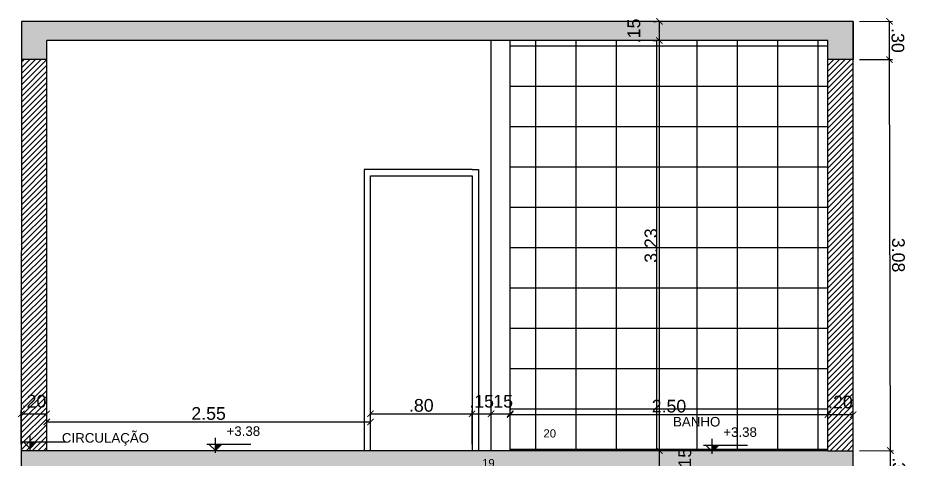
# Model space of a CAD drawing. Header units: millimetres. Extents: x 1336 to 452562, y -55875 to 2212.
# Drawn here: x 1342 to 1349, y 1616.29 to 1619.78 of the extents above; entities that cross this region are included whole.
import ezdxf

# ---------------------------------------------------------------- set-up
doc = ezdxf.new("R2010")
doc.units = ezdxf.units.MM
for name, color, linetype in [('A_0.1', 1, 'Continuous'), ('A_0.5', 5, 'Continuous'), ('B_Cotas                 11', 11, 'Continuous'), ('Z_ARQ-TEXTO3', 7, 'Continuous')]:
    doc.layers.add(name, color=color, linetype=linetype)
doc.styles.add('Annotative', font='arial.ttf')
doc.styles.add('Romans', font='aehalf.shx')
doc.dimstyles.new('1-50', dxfattribs={"dimscale": 0.5, "dimtxt": 0.2, "dimasz": 0.1, "dimexe": 0.05, "dimexo": 0.1, "dimgap": 0.03, "dimtad": 1, "dimzin": 5, "dimdsep": 46, "dimtxsty": 'Annotative', "dimblk": 'ARCHTICK', "dimcen": 0, "dimclrd": 256, "dimclre": 256, "dimclrt": 250, "dimadec": 0, "dimazin": 0, "dimtfac": 1, "dimtofl": 0, "dimtmove": 2, "dimatfit": 3, "dimldrblk": 'ARCHTICK', "dimfxl": 0.04, "dimtolj": 1, "dimtzin": 1, "dimarcsym": 0})

# ---------------------------------------------------------------- blocks, each defined once
blk = doc.blocks.new('corta de nivel corte')
at = {"layer": 'B_Cotas                 11', "ltscale": 0.5}
h = blk.add_hatch(color=256, dxfattribs=at)
h.dxf.hatch_style = 1
h.paths.add_polyline_path([(736.74, 593.69), (735.29, 593.69), (735.29, 592.23)])
at = {"layer": 'B_Cotas                 11'}
for p, q in [((735.29, 591.73), (735.29, 595.06)), ((733.33, 593.69), (743.2, 593.69))]:
    blk.add_line(p, q, dxfattribs=at)
blk.add_lwpolyline([(736.74, 593.69), (735.29, 592.23), (733.83, 593.69)], dxfattribs=at)
blk = doc.blocks.new('Escada Corte')
at = {"layer": 'A_0.1'}
for p, q in [((1361.4479, 1640.9211), (1361.5479, 1640.9211)), ((1357.7479, 1639.2911), (1357.7479, 1639.3911)), ((1358.8479, 1639.3911), (1358.8479, 1639.2211)), ((1361.3479, 1637.6911), (1361.4479, 1637.6911))]:
    blk.add_line(p, q, dxfattribs=at)
for points in [[(1358.7479, 1639.3911), (1358.7479, 1639.5611), (1359.0479, 1639.5611), (1359.0479, 1639.7311), (1359.3479, 1639.7311), (1359.3479, 1639.9011), (1359.6479, 1639.9011), (1359.6479, 1640.0711), (1359.9479, 1640.0711), (1359.9479, 1640.2411), (1360.2479, 1640.2411), (1360.2479, 1640.4111), (1360.5479, 1640.4111), (1360.5479, 1640.5811), (1360.8479, 1640.5811), (1360.8479, 1640.7511), (1361.1479, 1640.7511), (1361.1479, 1640.9211), (1361.4479, 1640.9211)], [(1361.5479, 1640.9211), (1361.5479, 1640.8211), (1361.2479, 1640.8211), (1361.2479, 1640.6511), (1360.9479, 1640.6511), (1360.9479, 1640.4811), (1360.6479, 1640.4811), (1360.6479, 1640.3111), (1360.3479, 1640.3111), (1360.3479, 1640.1411), (1360.0479, 1640.1411), (1360.0479, 1639.9711), (1359.7479, 1639.9711), (1359.7479, 1639.8011), (1359.4479, 1639.8011), (1359.4479, 1639.6311), (1359.1479, 1639.6311), (1359.1479, 1639.4611), (1358.8479, 1639.4611), (1358.8479, 1639.3911)], [(1361.4479, 1637.6911), (1361.4479, 1637.8611), (1361.1479, 1637.8611), (1361.1479, 1638.0311), (1360.8479, 1638.0311), (1360.8479, 1638.2011), (1360.5479, 1638.2011), (1360.5479, 1638.3711), (1360.2479, 1638.3711), (1360.2479, 1638.5411), (1359.9479, 1638.5411), (1359.9479, 1638.7111), (1359.6479, 1638.7111), (1359.6479, 1638.8811), (1359.3479, 1638.8811), (1359.3479, 1639.0511), (1359.0479, 1639.0511), (1359.0479, 1639.2211), (1358.7479, 1639.2211), (1358.7479, 1639.3911), (1357.7479, 1639.3911)], [(1361.3479, 1637.6911), (1361.3479, 1637.7611), (1361.0479, 1637.7611), (1361.0479, 1637.9311), (1360.7479, 1637.9311), (1360.7479, 1638.1011), (1360.4479, 1638.1011), (1360.4479, 1638.2711), (1360.1479, 1638.2711), (1360.1479, 1638.4411), (1359.8479, 1638.4411), (1359.8479, 1638.6111), (1359.5479, 1638.6111), (1359.5479, 1638.7811), (1359.2479, 1638.7811), (1359.2479, 1638.9511), (1358.9479, 1638.9511), (1358.9479, 1639.1211), (1358.6479, 1639.1211), (1358.6479, 1639.2911), (1357.7479, 1639.2911)]]:
    blk.add_lwpolyline(points, dxfattribs=at)
at = {"layer": 'B_Cotas                 11', "xscale": 0.05000000000004547, "yscale": 0.05000000000004547, "zscale": 0.05000000000004547}
blk.add_blockref('corta de nivel corte', (1321.232, 1609.8044), dxfattribs=at)
at = {"layer": 'A_0.1', "insert": (1358.3918, 1639.5268), "char_height": 0.075, "attachment_point": 9, "style": 'Romans'}
blk.add_mtext('{\\fArial|b0|i0|c0|p34;+1.70}', dxfattribs=at)
at = {"layer": 'Z_ARQ-TEXTO3', "char_height": 0.063913, "attachment_point": 1, "style": 'Romans'}
for s, insert in [('{\\fArial|b0|i0|c0|p34;20}', (1361.6596, 1641.239)), ('{\\fArial|b0|i0|c0|p34;19}', (1361.1767, 1641.0053)), ('{\\fArial|b0|i0|c0|p34;18}', (1360.8717, 1640.8354)), ('{\\fArial|b0|i0|c0|p34;17}', (1360.5767, 1640.666)), ('{\\fArial|b0|i0|c0|p34;16}', (1360.2717, 1640.4954)), ('{\\fArial|b0|i0|c0|p34;15}', (1359.9767, 1640.3275)), ('{\\fArial|b0|i0|c0|p34;14}', (1359.6717, 1640.1559)), ('{\\fArial|b0|i0|c0|p34;13}', (1359.3767, 1639.9843)), ('{\\fArial|b0|i0|c0|p34;12}', (1359.0717, 1639.8163)), ('{\\fArial|b0|i0|c0|p34;Patamar}', (1357.784, 1639.6507)), ('{\\fArial|b0|i0|c0|p34;11}', (1358.7717, 1639.6663)), ('{\\fArial|b0|i0|c0|p34;10}', (1358.6401, 1639.4828)), ('{\\fArial|b0|i0|c0|p34;9}', (1358.9618, 1639.3062)), ('{\\fArial|b0|i0|c0|p34;8}', (1359.2618, 1639.134)), ('{\\fArial|b0|i0|c0|p34;7}', (1359.5668, 1638.9648)), ('{\\fArial|b0|i0|c0|p34;6}', (1359.8618, 1638.7955)), ('{\\fArial|b0|i0|c0|p34;5}', (1360.1668, 1638.6218)), ('{\\fArial|b0|i0|c0|p34;3}', (1360.7668, 1638.2886)), ('{\\fArial|b0|i0|c0|p34;2}', (1361.0618, 1638.1193)), ('{\\fArial|b0|i0|c0|p34;1}', (1361.3668, 1637.9388))]:
    blk.add_mtext(s, dxfattribs=dict(at, insert=insert))
at = {"layer": 'Z_ARQ-TEXTO3', "insert": (1360.4618, 1638.4577), "char_height": 0.063913, "width": 0.059684, "attachment_point": 1, "style": 'Romans'}
blk.add_mtext('{\\fArial|b0|i0|c0|p34;4}', dxfattribs=at)
blk = doc.blocks.new('_ArchTick')
at = {"color": 0, "linetype": 'ByBlock', "const_width": 0.15}
blk.add_lwpolyline([(-0.5, -0.5), (0.5, 0.5)], dxfattribs=at)
blk = doc.blocks.new('*D41')
at = {"layer": 'A_0.1', "lineweight": -2, "transparency": 16777216}
for p, q in [((1342.0265, 1616.4195), (1342.0265, 1616.6848)), ((1342.0265, 1616.6598), (1342.2265, 1616.6598)), ((1342.2265, 1616.4195), (1342.2265, 1616.6848))]:
    blk.add_line(p, q, dxfattribs=at)
at = {"layer": 'Defpoints', "color": 0, "transparency": 16777216}
for p in [(1342.2265, 1616.6598), (1342.0265, 1616.3695), (1342.2265, 1616.3695)]:
    blk.add_point(p, dxfattribs=at)
at = {"layer": 'A_0.1', "lineweight": -2, "transparency": 16777216, "xscale": 0.05, "yscale": 0.05, "zscale": 0.05, "rotation": 180}
blk.add_blockref('_ArchTick', (1342.0265, 1616.6598), dxfattribs=at)
at = {"layer": 'A_0.1', "lineweight": -2, "transparency": 16777216, "xscale": 0.05, "yscale": 0.05, "zscale": 0.05}
blk.add_blockref('_ArchTick', (1342.2265, 1616.6598), dxfattribs=at)
at = {"layer": 'A_0.1', "color": 250, "transparency": 16777216, "insert": (1342.1265, 1616.7583), "char_height": 0.1, "attachment_point": 5, "style": 'Annotative'}
blk.add_mtext('\\A1;.20', dxfattribs=at)
blk = doc.blocks.new('*D42')
at = {"layer": 'A_0.1', "lineweight": -2, "transparency": 16777216}
for p, q in [((1342.2265, 1616.4195), (1342.2265, 1616.6206)), ((1342.2265, 1616.5956), (1344.7765, 1616.5956)), ((1344.7765, 1616.4195), (1344.7765, 1616.6206))]:
    blk.add_line(p, q, dxfattribs=at)
at = {"layer": 'Defpoints', "color": 0, "transparency": 16777216}
for p in [(1344.7765, 1616.5956), (1342.2265, 1616.3695), (1344.7765, 1616.3695)]:
    blk.add_point(p, dxfattribs=at)
at = {"layer": 'A_0.1', "lineweight": -2, "transparency": 16777216, "xscale": 0.05, "yscale": 0.05, "zscale": 0.05, "rotation": 180}
blk.add_blockref('_ArchTick', (1342.2265, 1616.5956), dxfattribs=at)
at = {"layer": 'A_0.1', "lineweight": -2, "transparency": 16777216, "xscale": 0.05, "yscale": 0.05, "zscale": 0.05}
blk.add_blockref('_ArchTick', (1344.7765, 1616.5956), dxfattribs=at)
at = {"layer": 'A_0.1', "color": 250, "transparency": 16777216, "insert": (1343.5015, 1616.6617), "char_height": 0.1, "attachment_point": 5, "style": 'Annotative'}
blk.add_mtext('\\A1;2.55', dxfattribs=at)
blk = doc.blocks.new('*D43')
at = {"layer": 'A_0.1', "lineweight": -2, "transparency": 16777216}
for p, q in [((1344.7765, 1616.4775), (1344.7765, 1616.6848)), ((1344.7765, 1616.6598), (1345.5765, 1616.6598)), ((1345.5765, 1616.4195), (1345.5765, 1616.6848))]:
    blk.add_line(p, q, dxfattribs=at)
at = {"layer": 'Defpoints', "color": 0, "transparency": 16777216}
for p in [(1345.5765, 1616.6598), (1344.7765, 1616.4275), (1345.5765, 1616.3695)]:
    blk.add_point(p, dxfattribs=at)
at = {"layer": 'A_0.1', "lineweight": -2, "transparency": 16777216, "xscale": 0.05, "yscale": 0.05, "zscale": 0.05, "rotation": 180}
blk.add_blockref('_ArchTick', (1344.7765, 1616.6598), dxfattribs=at)
at = {"layer": 'A_0.1', "lineweight": -2, "transparency": 16777216, "xscale": 0.05, "yscale": 0.05, "zscale": 0.05}
blk.add_blockref('_ArchTick', (1345.5765, 1616.6598), dxfattribs=at)
at = {"layer": 'A_0.1', "color": 250, "transparency": 16777216, "insert": (1345.1765, 1616.7258), "char_height": 0.1, "attachment_point": 5, "style": 'Annotative'}
blk.add_mtext('\\A1;.80', dxfattribs=at)
blk = doc.blocks.new('*D44')
at = {"layer": 'A_0.1', "lineweight": -2, "transparency": 16777216}
for p, q in [((1345.5765, 1616.4195), (1345.5765, 1616.6848)), ((1345.5765, 1616.6598), (1345.7265, 1616.6598)), ((1345.7265, 1616.4756), (1345.7265, 1616.6848))]:
    blk.add_line(p, q, dxfattribs=at)
at = {"layer": 'Defpoints', "color": 0, "transparency": 16777216}
for p in [(1345.7265, 1616.6598), (1345.7265, 1616.4256), (1345.5765, 1616.3695)]:
    blk.add_point(p, dxfattribs=at)
at = {"layer": 'A_0.1', "lineweight": -2, "transparency": 16777216, "xscale": 0.05, "yscale": 0.05, "zscale": 0.05, "rotation": 180}
blk.add_blockref('_ArchTick', (1345.5765, 1616.6598), dxfattribs=at)
at = {"layer": 'A_0.1', "lineweight": -2, "transparency": 16777216, "xscale": 0.05, "yscale": 0.05, "zscale": 0.05}
blk.add_blockref('_ArchTick', (1345.7265, 1616.6598), dxfattribs=at)
at = {"layer": 'A_0.1', "color": 250, "transparency": 16777216, "insert": (1345.6515, 1616.7583), "char_height": 0.1, "attachment_point": 5, "style": 'Annotative'}
blk.add_mtext('\\A1;.15', dxfattribs=at)
blk = doc.blocks.new('*D45')
at = {"layer": 'A_0.1', "lineweight": -2, "transparency": 16777216}
for p, q in [((1345.8765, 1616.7098), (1345.8765, 1616.6848)), ((1345.7265, 1616.4756), (1345.7265, 1616.6848)), ((1345.7265, 1616.6598), (1345.8765, 1616.6598))]:
    blk.add_line(p, q, dxfattribs=at)
at = {"layer": 'Defpoints', "color": 0, "transparency": 16777216}
for p in [(1345.8765, 1616.6598), (1345.8765, 1616.6598), (1345.7265, 1616.4256)]:
    blk.add_point(p, dxfattribs=at)
at = {"layer": 'A_0.1', "lineweight": -2, "transparency": 16777216, "xscale": 0.05, "yscale": 0.05, "zscale": 0.05, "rotation": 180}
blk.add_blockref('_ArchTick', (1345.7265, 1616.6598), dxfattribs=at)
at = {"layer": 'A_0.1', "lineweight": -2, "transparency": 16777216, "xscale": 0.05, "yscale": 0.05, "zscale": 0.05}
blk.add_blockref('_ArchTick', (1345.8765, 1616.6598), dxfattribs=at)
at = {"layer": 'A_0.1', "color": 250, "transparency": 16777216, "insert": (1345.8015, 1616.7583), "char_height": 0.1, "attachment_point": 5, "style": 'Annotative'}
blk.add_mtext('\\A1;.15', dxfattribs=at)
blk = doc.blocks.new('*D57')
at = {"layer": 'A_0.1', "lineweight": -2, "transparency": 16777216}
for p, q in [((1348.6266, 1616.3696), (1348.8957, 1616.3702)), ((1348.8714, 1616.0702), (1348.8707, 1616.3702)), ((1348.6266, 1616.0696), (1348.8964, 1616.0702))]:
    blk.add_line(p, q, dxfattribs=at)
at = {"layer": 'Defpoints', "color": 0, "transparency": 16777216}
for p in [(1348.5766, 1616.3695), (1348.8707, 1616.3702), (1348.5766, 1616.0695)]:
    blk.add_point(p, dxfattribs=at)
at = {"layer": 'A_0.1', "lineweight": -2, "transparency": 16777216, "xscale": 0.05, "yscale": 0.05, "zscale": 0.05}
for p, rotation in [((1348.8707, 1616.3702), 90.13592155611558), ((1348.8714, 1616.0702), 270.1359215561156)]:
    blk.add_blockref('_ArchTick', p, dxfattribs=dict(at, rotation=rotation))
at = {"layer": 'A_0.1', "color": 250, "transparency": 16777216, "insert": (1348.9371, 1616.2203), "char_height": 0.1, "attachment_point": 5, "rotation": 270.13592, "style": 'Annotative'}
blk.add_mtext('\\A1;.30', dxfattribs=at)
blk = doc.blocks.new('*D58')
at = {"layer": 'A_0.1', "lineweight": -2, "transparency": 16777216}
for p, q in [((1348.6268, 1619.4482), (1348.8884, 1619.4488)), ((1348.8707, 1616.3702), (1348.8634, 1619.4487)), ((1348.6266, 1616.3696), (1348.8957, 1616.3702))]:
    blk.add_line(p, q, dxfattribs=at)
at = {"layer": 'Defpoints', "color": 0, "transparency": 16777216}
for p in [(1348.5768, 1619.448), (1348.8634, 1619.4487), (1348.5766, 1616.3695)]:
    blk.add_point(p, dxfattribs=at)
at = {"layer": 'A_0.1', "lineweight": -2, "transparency": 16777216, "xscale": 0.05, "yscale": 0.05, "zscale": 0.05}
for p, rotation in [((1348.8634, 1619.4487), 90.13592155611558), ((1348.8707, 1616.3702), 270.1359215561156)]:
    blk.add_blockref('_ArchTick', p, dxfattribs=dict(at, rotation=rotation))
at = {"layer": 'A_0.1', "color": 250, "transparency": 16777216, "insert": (1348.9331, 1617.9096), "char_height": 0.1, "attachment_point": 5, "rotation": 270.13592, "style": 'Annotative'}
blk.add_mtext('\\A1;3.08', dxfattribs=at)
blk = doc.blocks.new('*D59')
at = {"layer": 'A_0.1', "lineweight": -2, "transparency": 16777216}
for p, q in [((1348.6272, 1619.7496), (1348.8877, 1619.7502)), ((1348.8634, 1619.4487), (1348.8627, 1619.7502)), ((1348.6268, 1619.4482), (1348.8884, 1619.4488))]:
    blk.add_line(p, q, dxfattribs=at)
at = {"layer": 'Defpoints', "color": 0, "transparency": 16777216}
for p in [(1348.5772, 1619.7495), (1348.8627, 1619.7502), (1348.5768, 1619.448)]:
    blk.add_point(p, dxfattribs=at)
at = {"layer": 'A_0.1', "lineweight": -2, "transparency": 16777216, "xscale": 0.05, "yscale": 0.05, "zscale": 0.05}
for p, rotation in [((1348.8627, 1619.7502), 90.13592155611558), ((1348.8634, 1619.4487), 270.1359215561156)]:
    blk.add_blockref('_ArchTick', p, dxfattribs=dict(at, rotation=rotation))
at = {"layer": 'A_0.1', "color": 250, "transparency": 16777216, "insert": (1348.9291, 1619.5996), "char_height": 0.1, "attachment_point": 5, "rotation": 270.13592, "style": 'Annotative'}
blk.add_mtext('\\A1;.30', dxfattribs=at)
blk = doc.blocks.new('*D60')
at = {"layer": 'A_0.1', "lineweight": -2, "transparency": 16777216}
for p, q in [((1347.0515, 1616.2195), (1347.0515, 1616.3695)), ((1347.1015, 1616.3695), (1347.0765, 1616.3695)), ((1347.1015, 1616.2195), (1347.0765, 1616.2195))]:
    blk.add_line(p, q, dxfattribs=at)
at = {"layer": 'Defpoints', "color": 0, "transparency": 16777216}
for p in [(1347.0515, 1616.3695), (1347.0515, 1616.3695), (1347.0515, 1616.2195)]:
    blk.add_point(p, dxfattribs=at)
at = {"layer": 'A_0.1', "lineweight": -2, "transparency": 16777216, "xscale": 0.05, "yscale": 0.05, "zscale": 0.05}
for p, rotation in [((1347.0515, 1616.3695), 90), ((1347.0515, 1616.2195), 270)]:
    blk.add_blockref('_ArchTick', p, dxfattribs=dict(at, rotation=rotation))
at = {"layer": 'A_0.1', "color": 250, "transparency": 16777216, "insert": (1347.2521, 1616.2945), "char_height": 0.1, "attachment_point": 5, "rotation": 90, "style": 'Annotative'}
blk.add_mtext('\\A1;.15', dxfattribs=at)
blk = doc.blocks.new('*D61')
at = {"layer": 'A_0.1', "lineweight": -2, "transparency": 16777216}
for p, q in [((1347.0515, 1616.3695), (1347.0515, 1619.5995)), ((1347.1015, 1619.5995), (1347.0765, 1619.5995)), ((1347.1015, 1616.3695), (1347.0765, 1616.3695))]:
    blk.add_line(p, q, dxfattribs=at)
at = {"layer": 'Defpoints', "color": 0, "transparency": 16777216}
for p in [(1347.0515, 1619.5995), (1347.0515, 1619.5995), (1347.0515, 1616.3695)]:
    blk.add_point(p, dxfattribs=at)
at = {"layer": 'A_0.1', "lineweight": -2, "transparency": 16777216, "xscale": 0.05, "yscale": 0.05, "zscale": 0.05}
for p, rotation in [((1347.0515, 1619.5995), 90), ((1347.0515, 1616.3695), 270)]:
    blk.add_blockref('_ArchTick', p, dxfattribs=dict(at, rotation=rotation))
at = {"layer": 'A_0.1', "color": 250, "transparency": 16777216, "insert": (1346.9854, 1617.9845), "char_height": 0.1, "attachment_point": 5, "rotation": 90, "style": 'Annotative'}
blk.add_mtext('\\A1;3.23', dxfattribs=at)
blk = doc.blocks.new('*D62')
at = {"layer": 'A_0.1', "lineweight": -2, "transparency": 16777216}
for p, q in [((1347.0015, 1619.7495), (1347.0265, 1619.7495)), ((1347.0515, 1619.5995), (1347.0515, 1619.7495)), ((1347.0015, 1619.5995), (1347.0265, 1619.5995))]:
    blk.add_line(p, q, dxfattribs=at)
at = {"layer": 'Defpoints', "color": 0, "transparency": 16777216}
for p in [(1347.0515, 1619.7495), (1347.0515, 1619.7495), (1347.0515, 1619.5995)]:
    blk.add_point(p, dxfattribs=at)
at = {"layer": 'A_0.1', "lineweight": -2, "transparency": 16777216, "xscale": 0.05, "yscale": 0.05, "zscale": 0.05}
for p, rotation in [((1347.0515, 1619.7495), 90), ((1347.0515, 1619.5995), 270)]:
    blk.add_blockref('_ArchTick', p, dxfattribs=dict(at, rotation=rotation))
at = {"layer": 'A_0.1', "color": 250, "transparency": 16777216, "insert": (1346.8508, 1619.6745), "char_height": 0.1, "attachment_point": 5, "rotation": 90, "style": 'Annotative'}
blk.add_mtext('\\A1;.15', dxfattribs=at)
blk = doc.blocks.new('*D63')
at = {"layer": 'A_0.1', "lineweight": -2, "transparency": 16777216}
for p, q in [((1345.8765, 1616.4195), (1345.8765, 1616.6783)), ((1345.8765, 1616.6533), (1348.3772, 1616.6533)), ((1348.3772, 1616.4195), (1348.3772, 1616.6783))]:
    blk.add_line(p, q, dxfattribs=at)
at = {"layer": 'Defpoints', "color": 0, "transparency": 16777216}
for p in [(1348.3772, 1616.6533), (1345.8765, 1616.3695), (1348.3772, 1616.3695)]:
    blk.add_point(p, dxfattribs=at)
at = {"layer": 'A_0.1', "lineweight": -2, "transparency": 16777216, "xscale": 0.05, "yscale": 0.05, "zscale": 0.05, "rotation": 180}
blk.add_blockref('_ArchTick', (1345.8765, 1616.6533), dxfattribs=at)
at = {"layer": 'A_0.1', "lineweight": -2, "transparency": 16777216, "xscale": 0.05, "yscale": 0.05, "zscale": 0.05}
blk.add_blockref('_ArchTick', (1348.3772, 1616.6533), dxfattribs=at)
at = {"layer": 'A_0.1', "color": 250, "transparency": 16777216, "insert": (1347.1268, 1616.7194), "char_height": 0.1, "attachment_point": 5, "style": 'Annotative'}
blk.add_mtext('\\A1;2.50', dxfattribs=at)
blk = doc.blocks.new('*D64')
at = {"layer": 'A_0.1', "lineweight": -2, "transparency": 16777216}
for p, q in [((1348.3772, 1616.4195), (1348.3772, 1616.6783)), ((1348.3772, 1616.6533), (1348.5766, 1616.6533)), ((1348.5766, 1616.4195), (1348.5766, 1616.6783))]:
    blk.add_line(p, q, dxfattribs=at)
at = {"layer": 'Defpoints', "color": 0, "transparency": 16777216}
for p in [(1348.5766, 1616.6533), (1348.3772, 1616.3695), (1348.5766, 1616.3695)]:
    blk.add_point(p, dxfattribs=at)
at = {"layer": 'A_0.1', "lineweight": -2, "transparency": 16777216, "xscale": 0.05, "yscale": 0.05, "zscale": 0.05, "rotation": 180}
blk.add_blockref('_ArchTick', (1348.3772, 1616.6533), dxfattribs=at)
at = {"layer": 'A_0.1', "lineweight": -2, "transparency": 16777216, "xscale": 0.05, "yscale": 0.05, "zscale": 0.05}
blk.add_blockref('_ArchTick', (1348.5766, 1616.6533), dxfattribs=at)
at = {"layer": 'A_0.1', "color": 250, "transparency": 16777216, "insert": (1348.4769, 1616.7519), "char_height": 0.1, "attachment_point": 5, "style": 'Annotative'}
blk.add_mtext('\\A1;.20', dxfattribs=at)

msp = doc.modelspace()

# ---------------------------------------------------------------- hatches: boundary and pattern name
at = {"layer": 'A_0.1'}
h = msp.add_hatch(dxfattribs=at)
h.set_pattern_fill('AR-SAND', color=0, scale=0.002)
h.set_pattern_definition([(37.5, (-9.32811, -24.45833), (-0.0032000626, 0.0978826475), [0, -0.077216, 0, -0.08636, 0, -0.08255]), (7.5, (-9.32811, -24.45833), (0.089904657, 0.14336502), [0, -0.041656, 0, -0.069596, 0, -0.02667]), (327.5, (-9.390595, -24.45833), (0.158198474, 0.000287437), [0, -0.0254, 0, -0.09144, 0, -0.11938]), (317.5, (-9.3906, -24.45833), (0.1527112905, 0.044585865), [0, -0.0127, 0, -0.059944, 0, -0.06858])])
h.paths.add_polyline_path([(1348.5772, 1619.7495), (1342.0268, 1619.7495), (1342.0268, 1619.4495), (1342.2265, 1619.4495), (1342.2265, 1619.5995), (1348.3772, 1619.5995), (1348.3772, 1619.4495), (1348.5772, 1619.4495)])
h.paths.add_polyline_path([(1348.5772, 1616.3695), (1348.3772, 1616.3695), (1342.0266, 1616.3695), (1342.0266, 1616.1195), (1342.2265, 1616.1195), (1342.2265, 1616.2195), (1344.1265, 1616.2195), (1344.1265, 1616.0695), (1344.2765, 1616.0695), (1344.2765, 1616.2195), (1345.6265, 1616.2195), (1345.9265, 1616.2195), (1346.0265, 1616.2195), (1348.3772, 1616.2195), (1348.3772, 1616.0695), (1348.5772, 1616.0695)])
h.paths.add_polyline_path([(1348.5772, 1612.9895), (1342.0265, 1612.9895), (1342.0265, 1612.6895), (1342.2265, 1612.6895), (1342.2265, 1612.8395), (1344.1265, 1612.8406), (1344.1265, 1612.6895), (1344.2765, 1612.6895), (1344.2765, 1612.8407), (1348.3772, 1612.8388), (1348.3772, 1612.6888), (1348.5772, 1612.6895)])
at = {"layer": 'A_0.1', "transparency": 33554676}
h = msp.add_hatch(dxfattribs=at)
h.set_pattern_fill('NET', color=0, scale=0.1)
h.set_pattern_definition([(0, (-9.3281, -24.45833), (0, 0.3175), []), (90, (-9.3281, -24.45833), (-0.3175, 2e-17), [])])
h.paths.add_polyline_path([(1348.3772, 1619.4495), (1348.3772, 1619.5995), (1345.8765, 1619.5995), (1345.8765, 1616.3695), (1348.3772, 1616.3695)])
at = {"layer": 'A_0.1'}
h = msp.add_hatch(dxfattribs=at)
h.set_pattern_fill('ANSI31', color=0, scale=0.01)
h.set_pattern_definition([(45, (-9.32811, -24.45833), (-0.0224506403, 0.0224506403), [])])
h.paths.add_polyline_path([(1342.2265, 1619.4495), (1342.0268, 1619.4495), (1342.0266, 1616.3695), (1342.2265, 1616.3695)])
h.paths.add_polyline_path([(1342.2265, 1616.1195), (1342.0266, 1616.1195), (1342.0265, 1612.9895), (1342.2265, 1612.9895), (1342.2265, 1614.5895), (1342.2265, 1614.6895)])
h.paths.add_polyline_path([(1348.5772, 1616.0695), (1348.3772, 1616.0695), (1348.3772, 1612.9895), (1348.5772, 1612.9895)])
h.paths.add_polyline_path([(1348.5772, 1619.4495), (1348.3772, 1619.4495), (1348.3772, 1616.3695), (1348.5772, 1616.3695)])
h.paths.add_polyline_path([(1344.2765, 1615.2695), (1344.2265, 1615.2695), (1344.2265, 1615.0995), (1344.2765, 1615.0995)])
h.paths.add_polyline_path([(1344.2765, 1616.0695), (1344.1265, 1616.0695), (1344.1265, 1615.3695), (1344.2765, 1615.3695)])
at = {"layer": 'B_Cotas                 11', "ltscale": 0.5}
h = msp.add_hatch(color=256, dxfattribs=at)
h.dxf.hatch_style = 1
h.paths.add_polyline_path([(1342.1462, 1616.4381), (1342.0951, 1616.4381), (1342.0951, 1616.3871)])
h = msp.add_hatch(color=256, dxfattribs=at)
h.dxf.hatch_style = 1
h.paths.add_polyline_path([(1342.1462, 1616.4381), (1342.0951, 1616.4381), (1342.0951, 1616.3871)])
h = msp.add_hatch(color=256, dxfattribs=at)
h.dxf.hatch_style = 1
h.paths.add_polyline_path([(1343.6066, 1616.4217), (1343.5555, 1616.4217), (1343.5555, 1616.3706)])
h = msp.add_hatch(color=256, dxfattribs=at)
h.dxf.hatch_style = 1
h.paths.add_polyline_path([(1347.5183, 1616.4138), (1347.4673, 1616.4138), (1347.4673, 1616.3627)])

# ---------------------------------------------------------------- linework, layer by layer
at = {"layer": 'A_0.1', "color": 5}
for p, q in [((1342.0268, 1619.7495), (1342.0265, 1612.9895)), ((1348.5772, 1619.7495), (1342.0268, 1619.7495)), ((1348.5772, 1612.6895), (1348.5772, 1619.7495)), ((1348.5772, 1619.7495), (1348.5772, 1619.4495)), ((1342.2265, 1616.3695), (1342.2265, 1619.5995)), ((1348.3772, 1619.5995), (1342.2265, 1619.5995)), ((1348.3772, 1619.4495), (1348.3772, 1619.5995)), ((1342.2265, 1619.4495), (1342.0268, 1619.4495)), ((1348.5772, 1619.4495), (1348.3772, 1619.4495)), ((1348.3772, 1616.3695), (1348.3772, 1619.4495))]:
    msp.add_line(p, q, dxfattribs=at)
at = {"layer": 'A_0.1'}
for p, q in [((1345.7265, 1616.3695), (1345.7265, 1619.5995)), ((1345.8765, 1616.3695), (1345.8765, 1619.5995)), ((1348.3772, 1616.3695), (1348.5766, 1616.3695))]:
    msp.add_line(p, q, dxfattribs=at)
at = {"layer": 'A_0.1', "color": 2}
for p, q in [((1344.7765, 1618.5836), (1344.7265, 1618.5836)), ((1344.7265, 1618.5836), (1344.7265, 1618.5336)), ((1344.7265, 1618.5336), (1344.7265, 1616.3695)), ((1345.5765, 1618.5836), (1344.7765, 1618.5836)), ((1344.7765, 1616.3695), (1344.7765, 1618.5336)), ((1344.7765, 1618.5336), (1345.5765, 1618.5336)), ((1345.5765, 1618.5836), (1345.6265, 1618.5836)), ((1345.5765, 1618.5336), (1345.5765, 1616.3695)), ((1345.6265, 1618.5836), (1345.6265, 1616.3695))]:
    msp.add_line(p, q, dxfattribs=at)
at = {"layer": 'A_0.1', "color": 5, "linetype": 'ByBlock'}
msp.add_line((1348.3772, 1616.3695), (1342.0265, 1616.3695), dxfattribs=at)
at = {"layer": 'B_Cotas                 11'}
for p, q in [((1342.0265, 1616.4381), (1342.3729, 1616.4381)), ((1342.0265, 1616.4381), (1342.3729, 1616.4381)), ((1342.0951, 1616.3695), (1342.0951, 1616.4863)), ((1342.0951, 1616.3695), (1342.0951, 1616.4863)), ((1343.4869, 1616.4217), (1343.8333, 1616.4217)), ((1343.5555, 1616.3531), (1343.5555, 1616.4699)), ((1347.4673, 1616.3452), (1347.4673, 1616.462)), ((1347.3986, 1616.4138), (1347.7451, 1616.4138))]:
    msp.add_line(p, q, dxfattribs=at)
for points in [[(1342.1462, 1616.4381), (1342.0951, 1616.3871), (1342.044, 1616.4381)], [(1342.1462, 1616.4381), (1342.0951, 1616.3871), (1342.044, 1616.4381)], [(1343.6066, 1616.4217), (1343.5555, 1616.3706), (1343.5044, 1616.4217)], [(1347.5183, 1616.4138), (1347.4673, 1616.3627), (1347.4162, 1616.4138)]]:
    msp.add_lwpolyline(points, dxfattribs=at)

# ---------------------------------------------------------------- block references
at = {"layer": 'A_0.5'}
msp.add_blockref('Escada Corte', (-15.5215, -24.7016), dxfattribs=at)

# ---------------------------------------------------------------- texts
at = {"layer": 'B_Cotas                 11', "char_height": 0.075, "attachment_point": 1, "style": 'Romans'}
for insert in [(1343.6425, 1616.5611), (1347.5543, 1616.5532)]:
    msp.add_mtext('{\\fArial|b0|i0|c0|p34;+3.38}', dxfattribs=dict(at, insert=insert))
at = {"layer": 'Z_ARQ-TEXTO3', "char_height": 0.075, "attachment_point": 1, "style": 'Romans'}
for s, insert in [('{\\fArial|b0|i0|c0|p34;BANHO }', (1347.1586, 1616.6349)), ('{\\fArial|b0|i0|c0|p34;CIRCULAÇÃO}', (1342.346, 1616.5079))]:
    msp.add_mtext(s, dxfattribs=dict(at, insert=insert))

# ---------------------------------------------------------------- dimensions: what is measured, and where the dimension line sits
at = {"layer": 'A_0.1'}
for base, p1, p2, angle, picture, middle in [((1347.0515, 1619.7495), (1347.0515, 1619.5995), (1347.0515, 1619.7495), 90, '*D62', (1346.8508, 1619.6745)), ((1348.8627, 1619.7502), (1348.5768, 1619.448), (1348.5772, 1619.7495), 270.13592, '*D59', (1348.9291, 1619.5996)), ((1347.0515, 1619.5995), (1347.0515, 1616.3695), (1347.0515, 1619.5995), 90, '*D61', (1346.9854, 1617.9845)), ((1348.8634, 1619.4487), (1348.5766, 1616.3695), (1348.5768, 1619.448), 270.13592, '*D58', (1348.9331, 1617.9096)), ((1347.0515, 1616.3695), (1347.0515, 1616.2195), (1347.0515, 1616.3695), 90, '*D60', (1347.2521, 1616.2945)), ((1348.8707, 1616.3702), (1348.5766, 1616.0695), (1348.5766, 1616.3695), 270.13592, '*D57', (1348.9371, 1616.2203))]:
    dim = msp.add_linear_dim(base=base, p1=p1, p2=p2, angle=angle, dimstyle='1-50', dxfattribs=at)
    dim.commit()
    dim.dimension.update_dxf_attribs({"geometry": picture, "text_midpoint": middle})
for base, p1, p2, picture, middle in [((1342.2265, 1616.6598), (1342.0265, 1616.3695), (1342.2265, 1616.3695), '*D41', (1342.1265, 1616.7583)), ((1345.5765, 1616.6598), (1344.7765, 1616.4275), (1345.5765, 1616.3695), '*D43', (1345.1765, 1616.7258)), ((1345.7265, 1616.6598), (1345.5765, 1616.3695), (1345.7265, 1616.4256), '*D44', (1345.6515, 1616.7583)), ((1345.8765, 1616.6598), (1345.7265, 1616.4256), (1345.8765, 1616.6598), '*D45', (1345.8015, 1616.7583)), ((1348.3772, 1616.6533), (1345.8765, 1616.3695), (1348.3772, 1616.3695), '*D63', (1347.1268, 1616.7194)), ((1348.5766, 1616.6533), (1348.3772, 1616.3695), (1348.5766, 1616.3695), '*D64', (1348.4769, 1616.7519)), ((1344.7765, 1616.5956), (1342.2265, 1616.3695), (1344.7765, 1616.3695), '*D42', (1343.5015, 1616.6617))]:
    dim = msp.add_linear_dim(base=base, p1=p1, p2=p2, dimstyle='1-50', dxfattribs=at)
    dim.commit()
    dim.dimension.update_dxf_attribs({"geometry": picture, "text_midpoint": middle})

doc.saveas('drawing.dxf')
